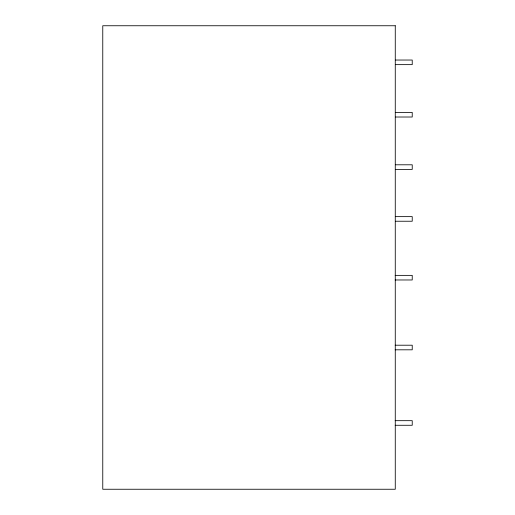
<?xml version="1.0" encoding="UTF-8"?>
<svg xmlns="http://www.w3.org/2000/svg" width="515" height="515" viewBox="0 0 515 515"><rect width="100%" height="100%" fill="white"/><g stroke="black" fill="none" stroke-linecap="round" stroke-linejoin="round"><path stroke-width="0.77" d="M395.623 60.036L412.232 60.036L412.232 64.639L395.623 64.639M395.623 112.418L412.232 112.418L412.232 117.014L395.623 117.014M395.623 164.794L412.232 164.794L412.232 169.396L395.623 169.396M395.623 216.635L412.232 216.635L412.232 221.238L395.623 221.238M395.179 275.37L412.232 275.37L412.232 279.973L395.179 279.973M395.179 345.211L412.232 345.211L412.232 349.814L395.179 349.814M395.179 420.678L412.232 420.678L412.232 425.274L395.179 425.274M395.269 25.75L102.768 25.75L102.768 489.25L395.269 489.25L395.269 25.75"/></g></svg>
